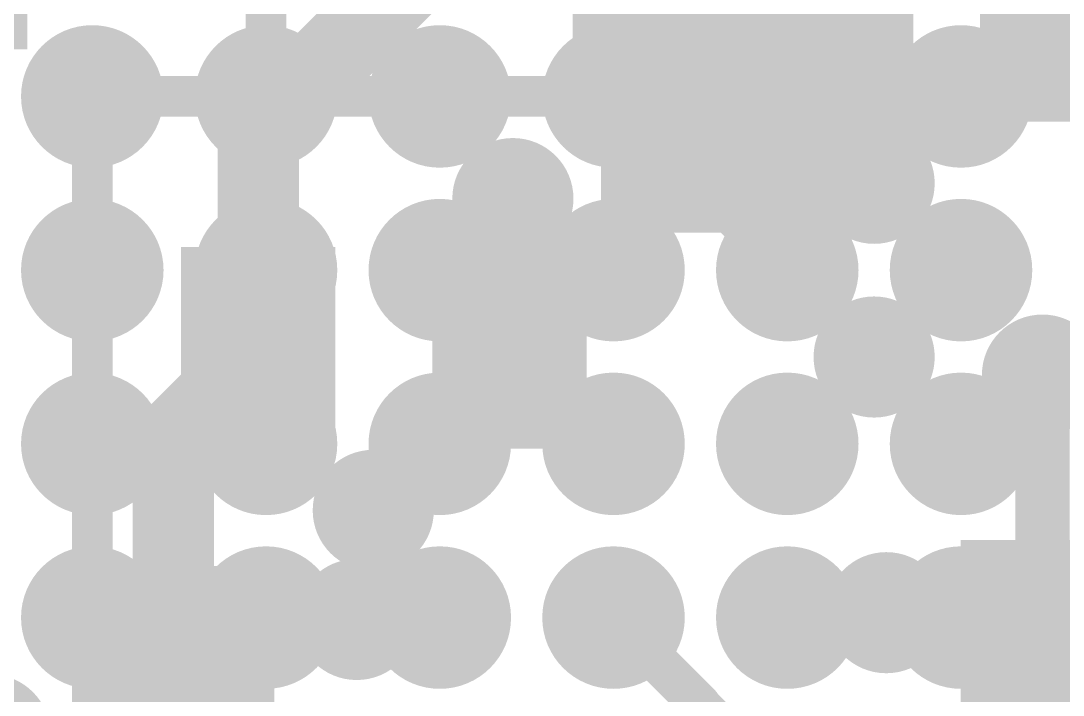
# Model space of a CAD drawing. Header units: millimetres. Extents: x -0.39 to 4.37, y -0.38 to 3.54.
# Drawn here: x 1.6365 to 1.79, y 1.7209 to 1.8202 of the extents above; entities that cross this region are included whole.
import ezdxf

# ---------------------------------------------------------------- set-up
doc = ezdxf.new("R2010")
doc.units = ezdxf.units.MM
doc.header["$MEASUREMENT"] = 0
for name, color, linetype in [('BottomLayer', 5, 'Continuous'), ('BottomPaste', 16, 'Continuous'), ('BottomSolder', 6, 'Continuous'), ('TopLayer', 1, 'Continuous'), ('TopPaste', 8, 'Continuous'), ('TopSolder', 216, 'Continuous'), ('ViaHoleLayer', 16, 'Continuous')]:
    doc.layers.add(name, color=color, linetype=linetype)

# ---------------------------------------------------------------- blocks, each defined once
blk = doc.blocks.new('RES0603_B_139')
at = {"layer": 'BottomLayer'}
for points in [[(-0.045, -0.0175), (-0.045, 0.0175), (-0.015, 0.0175), (-0.015, -0.0175)], [(0.015, -0.0175), (0.015, 0.0175), (0.045, 0.0175), (0.045, -0.0175)]]:
    blk.add_hatch(color=5, dxfattribs=at).paths.add_polyline_path(points)
at = {"layer": 'BottomPaste'}
for points in [[(-0.045, -0.0175), (-0.045, 0.0175), (-0.015, 0.0175), (-0.015, -0.0175)], [(0.015, -0.0175), (0.015, 0.0175), (0.045, 0.0175), (0.045, -0.0175)]]:
    blk.add_hatch(color=16, dxfattribs=at).paths.add_polyline_path(points)
at = {"layer": 'BottomSolder'}
for points in [[(-0.049, -0.0215), (-0.049, 0.0215), (-0.011, 0.0215), (-0.011, -0.0215)], [(0.011, -0.0215), (0.011, 0.0215), (0.049, 0.0215), (0.049, -0.0215)]]:
    blk.add_hatch(color=6, dxfattribs=at).paths.add_polyline_path(points)
blk = doc.blocks.new('C__0603_B_276')
at = {"layer": 'BottomLayer'}
for points in [[(-0.015, 0.0175), (-0.015, -0.0175), (-0.045, -0.0175), (-0.045, 0.0175)], [(0.045, 0.0175), (0.045, -0.0175), (0.015, -0.0175), (0.015, 0.0175)]]:
    blk.add_hatch(color=5, dxfattribs=at).paths.add_polyline_path(points)
at = {"layer": 'BottomPaste'}
for points in [[(-0.015, 0.0175), (-0.015, -0.0175), (-0.045, -0.0175), (-0.045, 0.0175)], [(0.045, 0.0175), (0.045, -0.0175), (0.015, -0.0175), (0.015, 0.0175)]]:
    blk.add_hatch(color=16, dxfattribs=at).paths.add_polyline_path(points)
at = {"layer": 'BottomSolder'}
for points in [[(-0.011, 0.0215), (-0.011, -0.0215), (-0.049, -0.0215), (-0.049, 0.0215)], [(0.049, 0.0215), (0.049, -0.0215), (0.011, -0.0215), (0.011, 0.0215)]]:
    blk.add_hatch(color=6, dxfattribs=at).paths.add_polyline_path(points)
blk = doc.blocks.new('RK3399_364')
at = {"layer": 'TopLayer'}
h = blk.add_hatch(color=1, dxfattribs=at)
edge = h.paths.add_edge_path()
edge.add_arc((0.0511802, -0.1023615), 0.006496, 0, 360)
h = blk.add_hatch(color=1, dxfattribs=at)
edge = h.paths.add_edge_path()
edge.add_arc((0.0767722, -0.1023615), 0.006496, 0, 360)
h = blk.add_hatch(color=1, dxfattribs=at)
edge = h.paths.add_edge_path()
edge.add_arc((0.1023622, -0.1023615), 0.006496, 0, 360)
h = blk.add_hatch(color=1, dxfattribs=at)
edge = h.paths.add_edge_path()
edge.add_arc((0.1279522, -0.1023615), 0.006496, 0, 360)
h = blk.add_hatch(color=1, dxfattribs=at)
edge = h.paths.add_edge_path()
edge.add_arc((0.1535442, -0.1023615), 0.006496, 0, 360)
h = blk.add_hatch(color=1, dxfattribs=at)
edge = h.paths.add_edge_path()
edge.add_arc((0.1791342, -0.1023615), 0.006496, 0, 360)
h = blk.add_hatch(color=1, dxfattribs=at)
edge = h.paths.add_edge_path()
edge.add_arc((0.0511802, -0.1279535), 0.006496, 0, 360)
h = blk.add_hatch(color=1, dxfattribs=at)
edge = h.paths.add_edge_path()
edge.add_arc((0.0767722, -0.1279535), 0.006496, 0, 360)
h = blk.add_hatch(color=1, dxfattribs=at)
edge = h.paths.add_edge_path()
edge.add_arc((0.1023622, -0.1279535), 0.006496, 0, 360)
h = blk.add_hatch(color=1, dxfattribs=at)
edge = h.paths.add_edge_path()
edge.add_arc((0.1279522, -0.1279535), 0.006496, 0, 360)
h = blk.add_hatch(color=1, dxfattribs=at)
edge = h.paths.add_edge_path()
edge.add_arc((0.1535442, -0.1279535), 0.006496, 0, 360)
h = blk.add_hatch(color=1, dxfattribs=at)
edge = h.paths.add_edge_path()
edge.add_arc((0.1791342, -0.1279535), 0.006496, 0, 360)
h = blk.add_hatch(color=1, dxfattribs=at)
edge = h.paths.add_edge_path()
edge.add_arc((0.0511802, -0.1535435), 0.006496, 0, 360)
h = blk.add_hatch(color=1, dxfattribs=at)
edge = h.paths.add_edge_path()
edge.add_arc((0.0767722, -0.1535435), 0.006496, 0, 360)
h = blk.add_hatch(color=1, dxfattribs=at)
edge = h.paths.add_edge_path()
edge.add_arc((0.1023622, -0.1535435), 0.006496, 0, 360)
h = blk.add_hatch(color=1, dxfattribs=at)
edge = h.paths.add_edge_path()
edge.add_arc((0.1279522, -0.1535435), 0.006496, 0, 360)
h = blk.add_hatch(color=1, dxfattribs=at)
edge = h.paths.add_edge_path()
edge.add_arc((0.1535442, -0.1535435), 0.006496, 0, 360)
h = blk.add_hatch(color=1, dxfattribs=at)
edge = h.paths.add_edge_path()
edge.add_arc((0.1791342, -0.1535435), 0.006496, 0, 360)
h = blk.add_hatch(color=1, dxfattribs=at)
edge = h.paths.add_edge_path()
edge.add_arc((0.0511802, -0.1791335), 0.006496, 0, 360)
h = blk.add_hatch(color=1, dxfattribs=at)
edge = h.paths.add_edge_path()
edge.add_arc((0.0767722, -0.1791335), 0.006496, 0, 360)
h = blk.add_hatch(color=1, dxfattribs=at)
edge = h.paths.add_edge_path()
edge.add_arc((0.1023622, -0.1791335), 0.006496, 0, 360)
h = blk.add_hatch(color=1, dxfattribs=at)
edge = h.paths.add_edge_path()
edge.add_arc((0.1279522, -0.1791335), 0.006496, 0, 360)
h = blk.add_hatch(color=1, dxfattribs=at)
edge = h.paths.add_edge_path()
edge.add_arc((0.1535442, -0.1791335), 0.006496, 0, 360)
h = blk.add_hatch(color=1, dxfattribs=at)
edge = h.paths.add_edge_path()
edge.add_arc((0.1791342, -0.1791335), 0.006496, 0, 360)
at = {"layer": 'TopPaste'}
h = blk.add_hatch(color=8, dxfattribs=at)
edge = h.paths.add_edge_path()
edge.add_arc((0.0511802, -0.1023615), 0.006496, 0, 360)
h = blk.add_hatch(color=8, dxfattribs=at)
edge = h.paths.add_edge_path()
edge.add_arc((0.0767722, -0.1023615), 0.006496, 0, 360)
h = blk.add_hatch(color=8, dxfattribs=at)
edge = h.paths.add_edge_path()
edge.add_arc((0.1023622, -0.1023615), 0.006496, 0, 360)
h = blk.add_hatch(color=8, dxfattribs=at)
edge = h.paths.add_edge_path()
edge.add_arc((0.1279522, -0.1023615), 0.006496, 0, 360)
h = blk.add_hatch(color=8, dxfattribs=at)
edge = h.paths.add_edge_path()
edge.add_arc((0.1535442, -0.1023615), 0.006496, 0, 360)
h = blk.add_hatch(color=8, dxfattribs=at)
edge = h.paths.add_edge_path()
edge.add_arc((0.1791342, -0.1023615), 0.006496, 0, 360)
h = blk.add_hatch(color=8, dxfattribs=at)
edge = h.paths.add_edge_path()
edge.add_arc((0.0511802, -0.1279535), 0.006496, 0, 360)
h = blk.add_hatch(color=8, dxfattribs=at)
edge = h.paths.add_edge_path()
edge.add_arc((0.0767722, -0.1279535), 0.006496, 0, 360)
h = blk.add_hatch(color=8, dxfattribs=at)
edge = h.paths.add_edge_path()
edge.add_arc((0.1023622, -0.1279535), 0.006496, 0, 360)
h = blk.add_hatch(color=8, dxfattribs=at)
edge = h.paths.add_edge_path()
edge.add_arc((0.1279522, -0.1279535), 0.006496, 0, 360)
h = blk.add_hatch(color=8, dxfattribs=at)
edge = h.paths.add_edge_path()
edge.add_arc((0.1535442, -0.1279535), 0.006496, 0, 360)
h = blk.add_hatch(color=8, dxfattribs=at)
edge = h.paths.add_edge_path()
edge.add_arc((0.1791342, -0.1279535), 0.006496, 0, 360)
h = blk.add_hatch(color=8, dxfattribs=at)
edge = h.paths.add_edge_path()
edge.add_arc((0.0511802, -0.1535435), 0.006496, 0, 360)
h = blk.add_hatch(color=8, dxfattribs=at)
edge = h.paths.add_edge_path()
edge.add_arc((0.0767722, -0.1535435), 0.006496, 0, 360)
h = blk.add_hatch(color=8, dxfattribs=at)
edge = h.paths.add_edge_path()
edge.add_arc((0.1023622, -0.1535435), 0.006496, 0, 360)
h = blk.add_hatch(color=8, dxfattribs=at)
edge = h.paths.add_edge_path()
edge.add_arc((0.1279522, -0.1535435), 0.006496, 0, 360)
h = blk.add_hatch(color=8, dxfattribs=at)
edge = h.paths.add_edge_path()
edge.add_arc((0.1535442, -0.1535435), 0.006496, 0, 360)
h = blk.add_hatch(color=8, dxfattribs=at)
edge = h.paths.add_edge_path()
edge.add_arc((0.1791342, -0.1535435), 0.006496, 0, 360)
h = blk.add_hatch(color=8, dxfattribs=at)
edge = h.paths.add_edge_path()
edge.add_arc((0.0511802, -0.1791335), 0.006496, 0, 360)
h = blk.add_hatch(color=8, dxfattribs=at)
edge = h.paths.add_edge_path()
edge.add_arc((0.0767722, -0.1791335), 0.006496, 0, 360)
h = blk.add_hatch(color=8, dxfattribs=at)
edge = h.paths.add_edge_path()
edge.add_arc((0.1023622, -0.1791335), 0.006496, 0, 360)
h = blk.add_hatch(color=8, dxfattribs=at)
edge = h.paths.add_edge_path()
edge.add_arc((0.1279522, -0.1791335), 0.006496, 0, 360)
h = blk.add_hatch(color=8, dxfattribs=at)
edge = h.paths.add_edge_path()
edge.add_arc((0.1535442, -0.1791335), 0.006496, 0, 360)
h = blk.add_hatch(color=8, dxfattribs=at)
edge = h.paths.add_edge_path()
edge.add_arc((0.1791342, -0.1791335), 0.006496, 0, 360)
at = {"layer": 'TopSolder'}
h = blk.add_hatch(color=216, dxfattribs=at)
edge = h.paths.add_edge_path()
edge.add_arc((0.0511802, -0.1023615), 0.010496, 0, 360)
h = blk.add_hatch(color=216, dxfattribs=at)
edge = h.paths.add_edge_path()
edge.add_arc((0.0767722, -0.1023615), 0.010496, 0, 360)
h = blk.add_hatch(color=216, dxfattribs=at)
edge = h.paths.add_edge_path()
edge.add_arc((0.1023622, -0.1023615), 0.010496, 0, 360)
h = blk.add_hatch(color=216, dxfattribs=at)
edge = h.paths.add_edge_path()
edge.add_arc((0.1279522, -0.1023615), 0.010496, 0, 360)
h = blk.add_hatch(color=216, dxfattribs=at)
edge = h.paths.add_edge_path()
edge.add_arc((0.1535442, -0.1023615), 0.010496, 0, 360)
h = blk.add_hatch(color=216, dxfattribs=at)
edge = h.paths.add_edge_path()
edge.add_arc((0.1791342, -0.1023615), 0.010496, 0, 360)
h = blk.add_hatch(color=216, dxfattribs=at)
edge = h.paths.add_edge_path()
edge.add_arc((0.0511802, -0.1279535), 0.010496, 0, 360)
h = blk.add_hatch(color=216, dxfattribs=at)
edge = h.paths.add_edge_path()
edge.add_arc((0.0767722, -0.1279535), 0.010496, 0, 360)
h = blk.add_hatch(color=216, dxfattribs=at)
edge = h.paths.add_edge_path()
edge.add_arc((0.1023622, -0.1279535), 0.010496, 0, 360)
h = blk.add_hatch(color=216, dxfattribs=at)
edge = h.paths.add_edge_path()
edge.add_arc((0.1279522, -0.1279535), 0.010496, 0, 360)
h = blk.add_hatch(color=216, dxfattribs=at)
edge = h.paths.add_edge_path()
edge.add_arc((0.1535442, -0.1279535), 0.010496, 0, 360)
h = blk.add_hatch(color=216, dxfattribs=at)
edge = h.paths.add_edge_path()
edge.add_arc((0.1791342, -0.1279535), 0.010496, 0, 360)
h = blk.add_hatch(color=216, dxfattribs=at)
edge = h.paths.add_edge_path()
edge.add_arc((0.0511802, -0.1535435), 0.010496, 0, 360)
h = blk.add_hatch(color=216, dxfattribs=at)
edge = h.paths.add_edge_path()
edge.add_arc((0.0767722, -0.1535435), 0.010496, 0, 360)
h = blk.add_hatch(color=216, dxfattribs=at)
edge = h.paths.add_edge_path()
edge.add_arc((0.1023622, -0.1535435), 0.010496, 0, 360)
h = blk.add_hatch(color=216, dxfattribs=at)
edge = h.paths.add_edge_path()
edge.add_arc((0.1279522, -0.1535435), 0.010496, 0, 360)
h = blk.add_hatch(color=216, dxfattribs=at)
edge = h.paths.add_edge_path()
edge.add_arc((0.1535442, -0.1535435), 0.010496, 0, 360)
h = blk.add_hatch(color=216, dxfattribs=at)
edge = h.paths.add_edge_path()
edge.add_arc((0.1791342, -0.1535435), 0.010496, 0, 360)
h = blk.add_hatch(color=216, dxfattribs=at)
edge = h.paths.add_edge_path()
edge.add_arc((0.0511802, -0.1791335), 0.010496, 0, 360)
h = blk.add_hatch(color=216, dxfattribs=at)
edge = h.paths.add_edge_path()
edge.add_arc((0.0767722, -0.1791335), 0.010496, 0, 360)
h = blk.add_hatch(color=216, dxfattribs=at)
edge = h.paths.add_edge_path()
edge.add_arc((0.1023622, -0.1791335), 0.010496, 0, 360)
h = blk.add_hatch(color=216, dxfattribs=at)
edge = h.paths.add_edge_path()
edge.add_arc((0.1279522, -0.1791335), 0.010496, 0, 360)
h = blk.add_hatch(color=216, dxfattribs=at)
edge = h.paths.add_edge_path()
edge.add_arc((0.1535442, -0.1791335), 0.010496, 0, 360)
h = blk.add_hatch(color=216, dxfattribs=at)
edge = h.paths.add_edge_path()
edge.add_arc((0.1791342, -0.1791335), 0.010496, 0, 360)
blk = doc.blocks.new('C__0402_B_448')
at = {"layer": 'BottomLayer'}
for points in [[(-0.009500000000000001, 0.0125), (-0.009499999999999998, -0.0125), (-0.0275, -0.0125), (-0.0275, 0.0125)], [(0.0275, 0.0125), (0.0275, -0.0125), (0.009500000000000001, -0.0125), (0.009499999999999998, 0.0125)]]:
    blk.add_hatch(color=5, dxfattribs=at).paths.add_polyline_path(points)
at = {"layer": 'BottomPaste'}
for points in [[(-0.009500000000000001, 0.0125), (-0.009499999999999998, -0.0125), (-0.0275, -0.0125), (-0.0275, 0.0125)], [(0.0275, 0.0125), (0.0275, -0.0125), (0.009500000000000001, -0.0125), (0.009499999999999998, 0.0125)]]:
    blk.add_hatch(color=16, dxfattribs=at).paths.add_polyline_path(points)
at = {"layer": 'BottomSolder'}
for points in [[(-0.007137800000000001, 0.0148622), (-0.007137799999999999, -0.0148622), (-0.0298622, -0.0148622), (-0.0298622, 0.0148622)], [(0.0298622, 0.0148622), (0.0298622, -0.0148622), (0.007137800000000001, -0.0148622), (0.007137799999999999, 0.0148622)]]:
    blk.add_hatch(color=6, dxfattribs=at).paths.add_polyline_path(points)
blk = doc.blocks.new('C__0402_B_449')
at = {"layer": 'BottomLayer'}
for points in [[(-0.009500000000000001, 0.0125), (-0.009499999999999998, -0.0125), (-0.0275, -0.0125), (-0.0275, 0.0125)], [(0.0275, 0.0125), (0.0275, -0.0125), (0.009500000000000001, -0.0125), (0.009499999999999998, 0.0125)]]:
    blk.add_hatch(color=5, dxfattribs=at).paths.add_polyline_path(points)
at = {"layer": 'BottomPaste'}
for points in [[(-0.009500000000000001, 0.0125), (-0.009499999999999998, -0.0125), (-0.0275, -0.0125), (-0.0275, 0.0125)], [(0.0275, 0.0125), (0.0275, -0.0125), (0.009500000000000001, -0.0125), (0.009499999999999998, 0.0125)]]:
    blk.add_hatch(color=16, dxfattribs=at).paths.add_polyline_path(points)
at = {"layer": 'BottomSolder'}
for points in [[(-0.007137800000000001, 0.0148622), (-0.007137799999999999, -0.0148622), (-0.0298622, -0.0148622), (-0.0298622, 0.0148622)], [(0.0298622, 0.0148622), (0.0298622, -0.0148622), (0.007137800000000001, -0.0148622), (0.007137799999999999, 0.0148622)]]:
    blk.add_hatch(color=6, dxfattribs=at).paths.add_polyline_path(points)
blk = doc.blocks.new('C__0402_B_450')
at = {"layer": 'BottomLayer'}
for points in [[(-0.009499999999999996, 0.0125), (-0.009500000000000003, -0.0125), (-0.0275, -0.0125), (-0.0275, 0.0125)], [(0.0275, 0.0125), (0.0275, -0.0125), (0.009499999999999996, -0.0125), (0.009500000000000003, 0.0125)]]:
    blk.add_hatch(color=5, dxfattribs=at).paths.add_polyline_path(points)
at = {"layer": 'BottomPaste'}
for points in [[(-0.009499999999999996, 0.0125), (-0.009500000000000003, -0.0125), (-0.0275, -0.0125), (-0.0275, 0.0125)], [(0.0275, 0.0125), (0.0275, -0.0125), (0.009499999999999996, -0.0125), (0.009500000000000003, 0.0125)]]:
    blk.add_hatch(color=16, dxfattribs=at).paths.add_polyline_path(points)
at = {"layer": 'BottomSolder'}
for points in [[(-0.007137799999999997, 0.0148622), (-0.007137800000000003, -0.0148622), (-0.0298622, -0.0148622), (-0.0298622, 0.0148622)], [(0.0298622, 0.0148622), (0.0298622, -0.0148622), (0.007137799999999997, -0.0148622), (0.007137800000000003, 0.0148622)]]:
    blk.add_hatch(color=6, dxfattribs=at).paths.add_polyline_path(points)

msp = doc.modelspace()

# ---------------------------------------------------------------- hatches: boundary and pattern name
at = {"layer": 'BottomLayer'}
msp.add_hatch(color=5, dxfattribs=at).paths.add_polyline_path([(1.722, 1.789), (1.768, 1.789), (1.768, 1.845), (1.722, 1.845)])
h = msp.add_hatch(color=5, dxfattribs=at)
edge = h.paths.add_edge_path()
edge.add_arc((1.7622085, 1.7962562), 0.0049212, 0, 360)
h = msp.add_hatch(color=5, dxfattribs=at)
edge = h.paths.add_edge_path()
edge.add_arc((1.709, 1.794), 0.0049212, 0, 360)
h = msp.add_hatch(color=5, dxfattribs=at)
edge = h.paths.add_edge_path()
edge.add_arc((1.7622085, 1.7706642), 0.0049212, 0, 360)
h = msp.add_hatch(color=5, dxfattribs=at)
edge = h.paths.add_edge_path()
edge.add_arc((1.787, 1.768), 0.0049212, 0, 360)
h = msp.add_hatch(color=5, dxfattribs=at)
edge = h.paths.add_edge_path()
edge.add_arc((1.6884365, 1.7480742), 0.0049212, 0, 360)
h = msp.add_hatch(color=5, dxfattribs=at)
edge = h.paths.add_edge_path()
edge.add_arc((1.764, 1.733), 0.0049212, 0, 360)
h = msp.add_hatch(color=5, dxfattribs=at)
edge = h.paths.add_edge_path()
edge.add_arc((1.686, 1.732), 0.0049212, 0, 360)
at = {"layer": 'BottomSolder'}
h = msp.add_hatch(color=6, dxfattribs=at)
edge = h.paths.add_edge_path()
edge.add_arc((1.7622085, 1.7962562), 0.0089212, 0, 360)
h = msp.add_hatch(color=6, dxfattribs=at)
edge = h.paths.add_edge_path()
edge.add_arc((1.709, 1.794), 0.0089212, 0, 360)
h = msp.add_hatch(color=6, dxfattribs=at)
edge = h.paths.add_edge_path()
edge.add_arc((1.7622085, 1.7706642), 0.0089212, 0, 360)
h = msp.add_hatch(color=6, dxfattribs=at)
edge = h.paths.add_edge_path()
edge.add_arc((1.787, 1.768), 0.0089212, 0, 360)
h = msp.add_hatch(color=6, dxfattribs=at)
edge = h.paths.add_edge_path()
edge.add_arc((1.6884365, 1.7480742), 0.0089212, 0, 360)
h = msp.add_hatch(color=6, dxfattribs=at)
edge = h.paths.add_edge_path()
edge.add_arc((1.686, 1.732), 0.0089212, 0, 360)
h = msp.add_hatch(color=6, dxfattribs=at)
edge = h.paths.add_edge_path()
edge.add_arc((1.764, 1.733), 0.0089212, 0, 360)
h = msp.add_hatch(color=6, dxfattribs=at)
edge = h.paths.add_edge_path()
edge.add_arc((1.632, 1.715), 0.0089212, 0, 360)
at = {"layer": 'TopLayer'}
h = msp.add_hatch(color=1, dxfattribs=at)
edge = h.paths.add_edge_path()
edge.add_arc((1.7622085, 1.7962562), 0.0049212, 0, 360)
h = msp.add_hatch(color=1, dxfattribs=at)
edge = h.paths.add_edge_path()
edge.add_arc((1.709, 1.794), 0.0049212, 0, 360)
h = msp.add_hatch(color=1, dxfattribs=at)
edge = h.paths.add_edge_path()
edge.add_arc((1.7622085, 1.7706642), 0.0049212, 0, 360)
h = msp.add_hatch(color=1, dxfattribs=at)
edge = h.paths.add_edge_path()
edge.add_arc((1.787, 1.768), 0.0049212, 0, 360)
h = msp.add_hatch(color=1, dxfattribs=at)
edge = h.paths.add_edge_path()
edge.add_arc((1.6884365, 1.7480742), 0.0049212, 0, 360)
h = msp.add_hatch(color=1, dxfattribs=at)
edge = h.paths.add_edge_path()
edge.add_arc((1.764, 1.733), 0.0049212, 0, 360)
h = msp.add_hatch(color=1, dxfattribs=at)
edge = h.paths.add_edge_path()
edge.add_arc((1.686, 1.732), 0.0049212, 0, 360)
at = {"layer": 'TopSolder'}
h = msp.add_hatch(color=216, dxfattribs=at)
edge = h.paths.add_edge_path()
edge.add_arc((1.7622085, 1.7962562), 0.0089212, 0, 360)
h = msp.add_hatch(color=216, dxfattribs=at)
edge = h.paths.add_edge_path()
edge.add_arc((1.709, 1.794), 0.0089212, 0, 360)
h = msp.add_hatch(color=216, dxfattribs=at)
edge = h.paths.add_edge_path()
edge.add_arc((1.7622085, 1.7706642), 0.0089212, 0, 360)
h = msp.add_hatch(color=216, dxfattribs=at)
edge = h.paths.add_edge_path()
edge.add_arc((1.787, 1.768), 0.0089212, 0, 360)
h = msp.add_hatch(color=216, dxfattribs=at)
edge = h.paths.add_edge_path()
edge.add_arc((1.6884365, 1.7480742), 0.0089212, 0, 360)
h = msp.add_hatch(color=216, dxfattribs=at)
edge = h.paths.add_edge_path()
edge.add_arc((1.686, 1.732), 0.0089212, 0, 360)
h = msp.add_hatch(color=216, dxfattribs=at)
edge = h.paths.add_edge_path()
edge.add_arc((1.764, 1.733), 0.0089212, 0, 360)
h = msp.add_hatch(color=216, dxfattribs=at)
edge = h.paths.add_edge_path()
edge.add_arc((1.632, 1.715), 0.0089212, 0, 360)
at = {"layer": 'ViaHoleLayer'}
h = msp.add_hatch(color=16, dxfattribs=at)
edge = h.paths.add_edge_path()
edge.add_arc((1.7622085, 1.7962562), 0.003937, 0, 360)
h = msp.add_hatch(color=16, dxfattribs=at)
edge = h.paths.add_edge_path()
edge.add_arc((1.709, 1.794), 0.003937, 0, 360)
h = msp.add_hatch(color=16, dxfattribs=at)
edge = h.paths.add_edge_path()
edge.add_arc((1.7622085, 1.7706642), 0.003937, 0, 360)
h = msp.add_hatch(color=16, dxfattribs=at)
edge = h.paths.add_edge_path()
edge.add_arc((1.787, 1.768), 0.003937, 0, 360)
h = msp.add_hatch(color=16, dxfattribs=at)
edge = h.paths.add_edge_path()
edge.add_arc((1.6884365, 1.7480742), 0.003937, 0, 360)
h = msp.add_hatch(color=16, dxfattribs=at)
edge = h.paths.add_edge_path()
edge.add_arc((1.764, 1.733), 0.003937, 0, 360)
h = msp.add_hatch(color=16, dxfattribs=at)
edge = h.paths.add_edge_path()
edge.add_arc((1.686, 1.732), 0.003937, 0, 360)

# ---------------------------------------------------------------- linework, layer by layer
at = {"layer": 'BottomLayer'}
for points, const_width in [([(1.7328225, 1.8308222), (1.7368225, 1.8268222)], 0.02), ([(1.6715, 1.8041444), (1.6941778, 1.8268222)], 0.012), ([(1.6715, 1.7685), (1.6715, 1.8041444)], 0.012), ([(1.709, 1.7725), (1.709, 1.794)], 0.006), ([(1.7085, 1.772), (1.709, 1.7725)], 0.006), ([(1.6685, 1.7655), (1.6715, 1.7685)], 0.012), ([(1.787, 1.7294997), (1.787, 1.768)], 0.008), ([(1.659, 1.7584705), (1.6660295, 1.7655)], 0.012), ([(1.6660295, 1.7655), (1.6685, 1.7655)], 0.012), ([(1.659, 1.7305), (1.659, 1.7584705)], 0.012), ([(1.7863225, 1.7288222), (1.787, 1.7294997)], 0.008)]:
    msp.add_lwpolyline(points, dxfattribs=dict(at, const_width=const_width))
for points, const_width in [([(1.7318225, 1.8268222, 1), (1.7418225, 1.8268222, 1)], 0.01), ([(1.6685, 1.8041444, 1), (1.6745, 1.8041444, 1)], 0.006), ([(1.6685, 1.8041444, 1), (1.6745, 1.8041444, 1)], 0.006), ([(1.7075, 1.794, 1), (1.7105, 1.794, 1)], 0.003), ([(1.707, 1.772, 1), (1.71, 1.772, 1)], 0.003), ([(1.7075, 1.7725, 1), (1.7105, 1.7725, 1)], 0.003), ([(1.7075, 1.7725, 1), (1.7105, 1.7725, 1)], 0.003), ([(1.6685, 1.7685, 1), (1.6745, 1.7685, 1)], 0.006), ([(1.6685, 1.7685, 1), (1.6745, 1.7685, 1)], 0.006), ([(1.785, 1.768, 1), (1.789, 1.768, 1)], 0.004), ([(1.6630295, 1.7655, 1), (1.6690295, 1.7655, 1)], 0.006), ([(1.6630295, 1.7655, 1), (1.6690295, 1.7655, 1)], 0.006), ([(1.6655, 1.7655, 1), (1.6715, 1.7655, 1)], 0.006), ([(1.6655, 1.7655, 1), (1.6715, 1.7655, 1)], 0.006), ([(1.656, 1.7584705, 1), (1.662, 1.7584705, 1)], 0.006), ([(1.656, 1.7584705, 1), (1.662, 1.7584705, 1)], 0.006), ([(1.656, 1.7305, 1), (1.662, 1.7305, 1)], 0.006), ([(1.785, 1.7294997, 1), (1.789, 1.7294997, 1)], 0.004), ([(1.785, 1.7294997, 1), (1.789, 1.7294997, 1)], 0.004), ([(1.7843225, 1.7288222, 1), (1.7883225, 1.7288222, 1)], 0.004)]:
    msp.add_lwpolyline(points, format="xyb", close=True, dxfattribs=dict(at, const_width=const_width))
at = {"layer": 'TopLayer'}
for points, const_width in [([(1.6726405, 1.8090502), (1.6726405, 1.8346402)], 0.006), ([(1.6470505, 1.8090502), (1.6726405, 1.8090502)], 0.006), ([(1.6470505, 1.7834602), (1.6470505, 1.8090502)], 0.006), ([(1.6726405, 1.8090502), (1.6982325, 1.8090502)], 0.006), ([(1.6982325, 1.8090502), (1.7238225, 1.8090502)], 0.006), ([(1.7238225, 1.8090502), (1.7494125, 1.7834602)], 0.006), ([(1.7622095, 1.7962562), (1.7750035, 1.8090502)], 0.006), ([(1.7750045, 1.8090502), (1.8005945, 1.8090502)], 0.006), ([(1.7750035, 1.8090502), (1.7750045, 1.8090502)], 0.004), ([(1.7494125, 1.7834602), (1.7622085, 1.7962562)], 0.006), ([(1.7622085, 1.7962562), (1.7622095, 1.7962562)], 0.004), ([(1.6983463, 1.7834602), (1.7088861, 1.794)], 0.006), ([(1.7088861, 1.794), (1.709, 1.794)], 0.006), ([(1.6470505, 1.7578702), (1.6470505, 1.7834602)], 0.006), ([(1.6982325, 1.7834602), (1.6983463, 1.7834602)], 0.006), ([(1.7622085, 1.7706642), (1.7750045, 1.7834602)], 0.006), ([(1.7759374, 1.7578702), (1.7860672, 1.768)], 0.006), ([(1.7860672, 1.768), (1.787, 1.768)], 0.006), ([(1.6470505, 1.7322782), (1.6470505, 1.7578702)], 0.006), ([(1.6884365, 1.7480742), (1.6982325, 1.7578702)], 0.006), ([(1.7750045, 1.7578702), (1.7759374, 1.7578702)], 0.006), ([(1.6470505, 1.7066882), (1.6470505, 1.7322782)], 0.006), ([(1.6726405, 1.7322782), (1.6727796, 1.7321391)], 0.006), ([(1.6727796, 1.7321391), (1.6858609, 1.7321391)], 0.006), ([(1.6858609, 1.7321391), (1.686, 1.732)], 0.006), ([(1.6862782, 1.7322782), (1.6982325, 1.7322782)], 0.006), ([(1.7238225, 1.7322782), (1.7366185, 1.7194822)], 0.006), ([(1.7494125, 1.7322782), (1.7497734, 1.7326391)], 0.006), ([(1.7497734, 1.7326391), (1.7636391, 1.7326391)], 0.006), ([(1.7636391, 1.7326391), (1.764, 1.733)], 0.006), ([(1.764, 1.733), (1.7643609, 1.7326391)], 0.006), ([(1.7643609, 1.7326391), (1.7728309, 1.7326391)], 0.006), ([(1.7728309, 1.7326391), (1.7741704, 1.7312996)], 0.006), ([(1.7301579, 1.7258176), (1.7494125, 1.706563)], 0.006)]:
    msp.add_lwpolyline(points, dxfattribs=dict(at, const_width=const_width))
for points, const_width in [([(1.6455505, 1.8090502, 1), (1.6485505, 1.8090502, 1)], 0.003), ([(1.6455505, 1.8090502, 1), (1.6485505, 1.8090502, 1)], 0.003), ([(1.6711405, 1.8090502, 1), (1.6741405, 1.8090502, 1)], 0.003), ([(1.6711405, 1.8090502, 1), (1.6741405, 1.8090502, 1)], 0.003), ([(1.6711405, 1.8090502, 1), (1.6741405, 1.8090502, 1)], 0.003), ([(1.6967325, 1.8090502, 1), (1.6997325, 1.8090502, 1)], 0.003), ([(1.6967325, 1.8090502, 1), (1.6997325, 1.8090502, 1)], 0.003), ([(1.7223225, 1.8090502, 1), (1.7253225, 1.8090502, 1)], 0.003), ([(1.7223225, 1.8090502, 1), (1.7253225, 1.8090502, 1)], 0.003), ([(1.7735035, 1.8090502, 1), (1.7765035, 1.8090502, 1)], 0.003), ([(1.7735045, 1.8090502, 1), (1.7765045, 1.8090502, 1)], 0.003), ([(1.7740035, 1.8090502, 1), (1.7760035, 1.8090502, 1)], 0.002), ([(1.7740045, 1.8090502, 1), (1.7760045, 1.8090502, 1)], 0.002), ([(1.7607085, 1.7962562, 1), (1.7637085, 1.7962562, 1)], 0.003), ([(1.7607095, 1.7962562, 1), (1.7637095, 1.7962562, 1)], 0.003), ([(1.7612085, 1.7962562, 1), (1.7632085, 1.7962562, 1)], 0.002), ([(1.7612095, 1.7962562, 1), (1.7632095, 1.7962562, 1)], 0.002), ([(1.7073861, 1.794, 1), (1.7103861, 1.794, 1)], 0.003), ([(1.7073861, 1.794, 1), (1.7103861, 1.794, 1)], 0.003), ([(1.7075, 1.794, 1), (1.7105, 1.794, 1)], 0.003), ([(1.6455505, 1.7834602, 1), (1.6485505, 1.7834602, 1)], 0.003), ([(1.6455505, 1.7834602, 1), (1.6485505, 1.7834602, 1)], 0.003), ([(1.6967325, 1.7834602, 1), (1.6997325, 1.7834602, 1)], 0.003), ([(1.6968463, 1.7834602, 1), (1.6998463, 1.7834602, 1)], 0.003), ([(1.6968463, 1.7834602, 1), (1.6998463, 1.7834602, 1)], 0.003), ([(1.7479125, 1.7834602, 1), (1.7509125, 1.7834602, 1)], 0.003), ([(1.7479125, 1.7834602, 1), (1.7509125, 1.7834602, 1)], 0.003), ([(1.7735045, 1.7834602, 1), (1.7765045, 1.7834602, 1)], 0.003), ([(1.7607085, 1.7706642, 1), (1.7637085, 1.7706642, 1)], 0.003), ([(1.7845672, 1.768, 1), (1.7875672, 1.768, 1)], 0.003), ([(1.7845672, 1.768, 1), (1.7875672, 1.768, 1)], 0.003), ([(1.7855, 1.768, 1), (1.7885, 1.768, 1)], 0.003), ([(1.6455505, 1.7578702, 1), (1.6485505, 1.7578702, 1)], 0.003), ([(1.6455505, 1.7578702, 1), (1.6485505, 1.7578702, 1)], 0.003), ([(1.6967325, 1.7578702, 1), (1.6997325, 1.7578702, 1)], 0.003), ([(1.7735045, 1.7578702, 1), (1.7765045, 1.7578702, 1)], 0.003), ([(1.7744374, 1.7578702, 1), (1.7774374, 1.7578702, 1)], 0.003), ([(1.7744374, 1.7578702, 1), (1.7774374, 1.7578702, 1)], 0.003), ([(1.6869365, 1.7480742, 1), (1.6899365, 1.7480742, 1)], 0.003), ([(1.6455505, 1.7322782, 1), (1.6485505, 1.7322782, 1)], 0.003), ([(1.6455505, 1.7322782, 1), (1.6485505, 1.7322782, 1)], 0.003), ([(1.6711405, 1.7322782, 1), (1.6741405, 1.7322782, 1)], 0.003), ([(1.6712796, 1.7321391, 1), (1.6742796, 1.7321391, 1)], 0.003), ([(1.6712796, 1.7321391, 1), (1.6742796, 1.7321391, 1)], 0.003), ([(1.6843609, 1.7321391, 1), (1.6873609, 1.7321391, 1)], 0.003), ([(1.6843609, 1.7321391, 1), (1.6873609, 1.7321391, 1)], 0.003), ([(1.6845, 1.732, 1), (1.6875, 1.732, 1)], 0.003), ([(1.6847782, 1.7322782, 1), (1.6877782, 1.7322782, 1)], 0.003), ([(1.6967325, 1.7322782, 1), (1.6997325, 1.7322782, 1)], 0.003), ([(1.7223225, 1.7322782, 1), (1.7253225, 1.7322782, 1)], 0.003), ([(1.7479125, 1.7322782, 1), (1.7509125, 1.7322782, 1)], 0.003), ([(1.7482734, 1.7326391, 1), (1.7512734, 1.7326391, 1)], 0.003), ([(1.7482734, 1.7326391, 1), (1.7512734, 1.7326391, 1)], 0.003), ([(1.7621391, 1.7326391, 1), (1.7651391, 1.7326391, 1)], 0.003), ([(1.7621391, 1.7326391, 1), (1.7651391, 1.7326391, 1)], 0.003), ([(1.7625, 1.733, 1), (1.7655, 1.733, 1)], 0.003), ([(1.7625, 1.733, 1), (1.7655, 1.733, 1)], 0.003), ([(1.7628609, 1.7326391, 1), (1.7658609, 1.7326391, 1)], 0.003), ([(1.7628609, 1.7326391, 1), (1.7658609, 1.7326391, 1)], 0.003), ([(1.7713309, 1.7326391, 1), (1.7743309, 1.7326391, 1)], 0.003), ([(1.7713309, 1.7326391, 1), (1.7743309, 1.7326391, 1)], 0.003), ([(1.7726704, 1.7312996, 1), (1.7756704, 1.7312996, 1)], 0.003), ([(1.7286579, 1.7258176, 1), (1.7316579, 1.7258176, 1)], 0.003), ([(1.7351185, 1.7194822, 1), (1.7381185, 1.7194822, 1)], 0.003)]:
    msp.add_lwpolyline(points, format="xyb", close=True, dxfattribs=dict(at, const_width=const_width))

# ---------------------------------------------------------------- block references
for name, p, rotation in [('RK3399_364', (1.8261847, 1.6299167), 180), ('RES0603_B_139', (1.616, 1.865), 90), ('C__0402_B_449', (1.69, 1.772), 180), ('C__0402_B_448', (1.659, 1.71), 90)]:
    msp.add_blockref(name, p, dxfattribs=dict(rotation=rotation))
for name, p in [('C__0603_B_276', (1.7668225, 1.8268222)), ('C__0402_B_450', (1.8048225, 1.7288222))]:
    msp.add_blockref(name, p)

doc.saveas('drawing.dxf')
